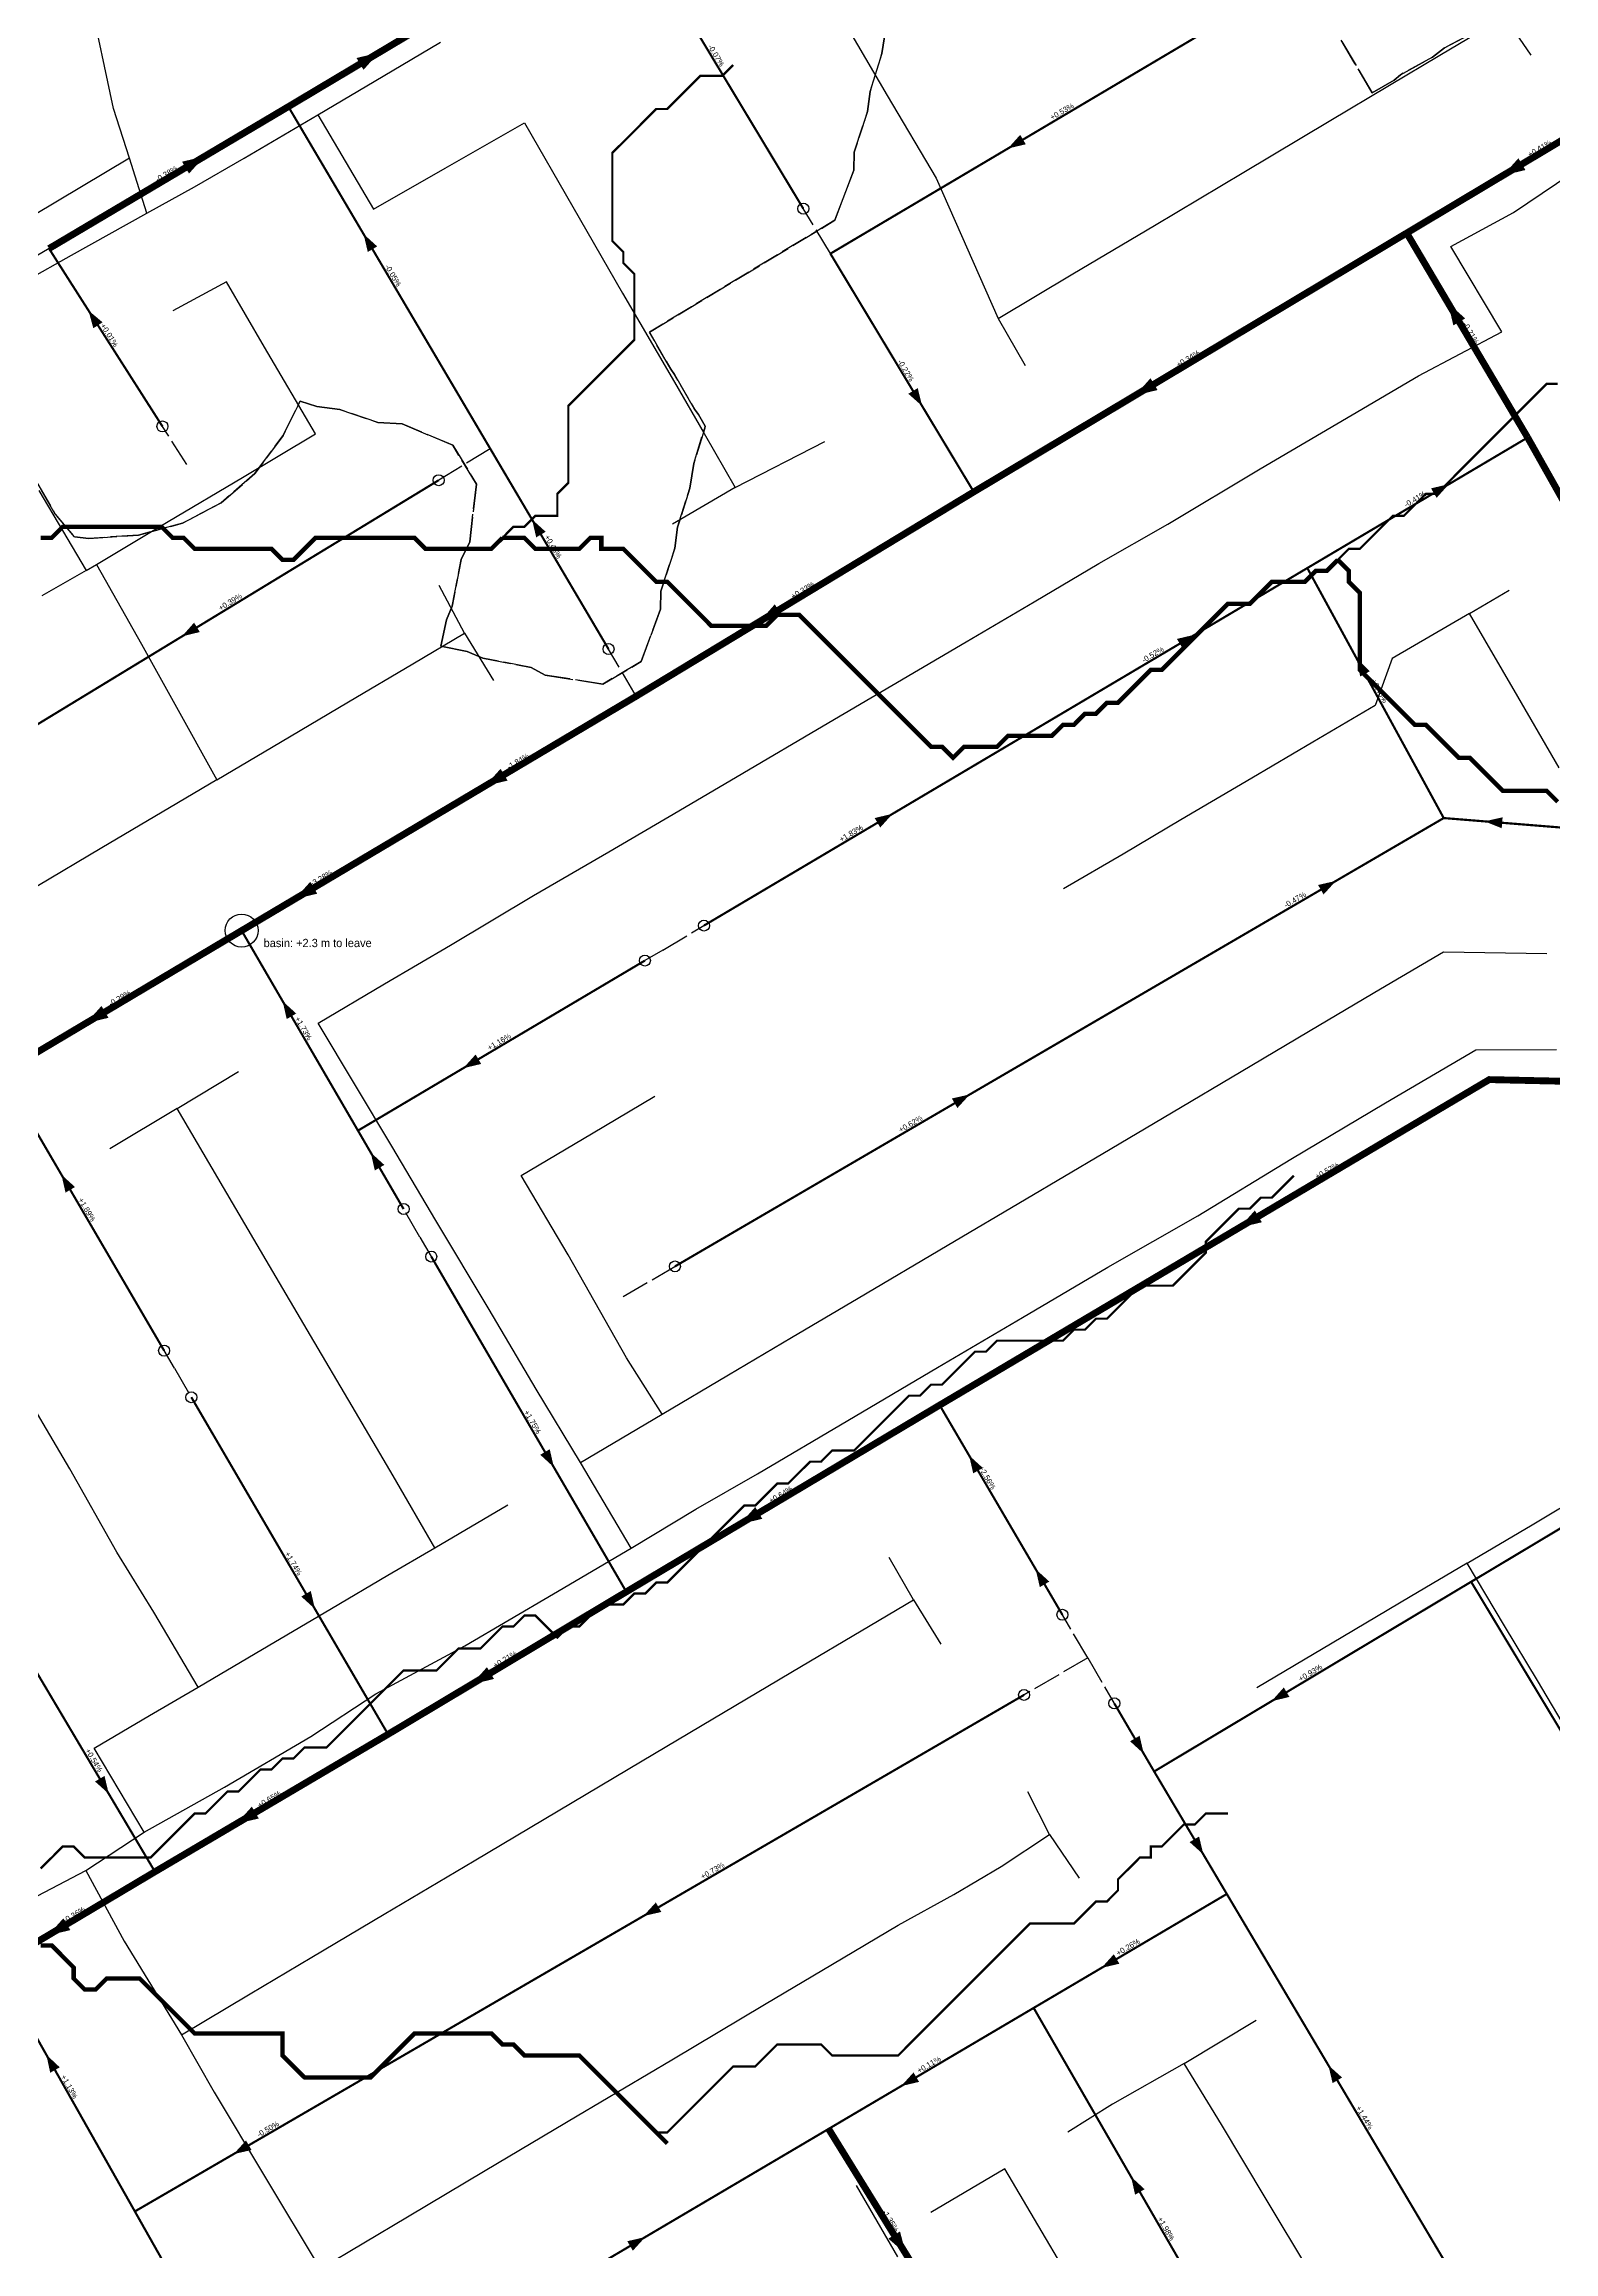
# Model space of a CAD drawing. Header units: metres. Extents: x 440276 to 476894, y 2561381 to 2578972.
# Drawn here: x 446060 to 446609, y 2566353 to 2567157 of the extents above; entities that cross this region are included whole.
import ezdxf
from ezdxf.enums import TextEntityAlignment as Align

# ---------------------------------------------------------------- set-up
doc = ezdxf.new("R2010")
doc.units = ezdxf.units.M
doc.header["$LTSCALE"] = 8
doc.linetypes.add('DASHDOT', pattern=[3.556, 2.54, -0.508, 0, -0.508])
doc.linetypes.add('DASHED', pattern=[1.524, 1.27, -0.254])
for name, color, linetype in [('A_ARROWS', 7, 'Continuous'), ('A_BASINS', 1, 'Continuous'), ('A_BRANCH', 7, 'Continuous'), ('A_BUILT_2006', 252, 'Continuous'), ('A_CATCHMENTS', 7, 'Continuous'), ('A_GRADIENT', 8, 'Continuous'), ('A_HEAD_GAP', 8, 'Continuous'), ('A_HEADS', 8, 'Continuous'), ('A_LATERAL', 7, 'Continuous'), ('A_STREAMS', 5, 'Continuous'), ('A_SUBMAIN', 7, 'Continuous')]:
    doc.layers.add(name, color=color, linetype=linetype)

msp = doc.modelspace()

# ---------------------------------------------------------------- linework, layer by layer
at = {"layer": 'A_ARROWS', "color": 1}
for points in [[(446181.39, 2567153.6), (446175.8, 2567147.36), (446173.24, 2567151.65)], [(446117.89, 2567115.84), (446112.28, 2567109.61), (446109.73, 2567113.92)], [(446175.82, 2567087.6), (446180.79, 2567083.1), (446177.35, 2567081.07)], [(446075.67, 2567059.79), (446080.8, 2567055.47), (446077.43, 2567053.32)], [(446237.14, 2566983.75), (446242.12, 2566979.25), (446238.67, 2566977.22)]]:
    msp.add_solid(points, dxfattribs=at)
at = {"layer": 'A_ARROWS', "color": 2}
for points in [[(446410.38, 2567118.72), (446414.87, 2567123.7), (446416.91, 2567120.26)], [(446590.65, 2567108.93), (446596.23, 2567115.18), (446598.8, 2567110.89)], [(446570.64, 2567062.5), (446576.86, 2567056.89), (446572.56, 2567054.34)], [(446456.73, 2567028.88), (446462.31, 2567035.13), (446464.88, 2567030.84)], [(446379.16, 2567025.02), (446374.14, 2567029.47), (446377.57, 2567031.54)], [(446570.96, 2566996.59), (446566.47, 2566991.61), (446564.43, 2566995.05)], [(446319.98, 2566946.59), (446325.53, 2566952.87), (446328.12, 2566948.59)], [(446109.69, 2566941.16), (446114.12, 2566946.2), (446116.2, 2566942.78)], [(446478.46, 2566941.81), (446473.97, 2566936.82), (446471.93, 2566940.27)], [(446537.34, 2566933.17), (446542.16, 2566928.51), (446538.65, 2566926.6)], [(446220.1, 2566886.78), (446225.7, 2566893.01), (446228.25, 2566888.71)], [(446368.41, 2566876.63), (446363.92, 2566871.65), (446361.89, 2566875.09)], [(446583.94, 2566873.88), (446590.49, 2566875.36), (446590.16, 2566871.37)], [(446150.79, 2566845.62), (446156.39, 2566851.86), (446158.94, 2566847.56)], [(446529.83, 2566852.22), (446525.31, 2566847.27), (446523.3, 2566850.72)], [(446074.81, 2566800.46), (446080.41, 2566806.7), (446082.97, 2566802.4)], [(446146.35, 2566808.47), (446151.3, 2566803.95), (446147.84, 2566801.93)], [(446212.12, 2566784.06), (446216.61, 2566789.04), (446218.64, 2566785.6)], [(446396.54, 2566774.52), (446392.01, 2566769.57), (446390, 2566773.03)], [(446178.42, 2566753.39), (446183.37, 2566748.87), (446179.91, 2566746.85)], [(446065.81, 2566745.34), (446070.77, 2566740.82), (446067.31, 2566738.8)], [(446494.68, 2566726.06), (446500.29, 2566732.29), (446502.84, 2566727.99)], [(446245.09, 2566638.86), (446240.14, 2566643.39), (446243.6, 2566645.4)], [(446396.26, 2566643.15), (446401.22, 2566638.64), (446397.77, 2566636.62)], [(446312.81, 2566618.13), (446318.4, 2566624.38), (446320.96, 2566620.08)], [(446420.5, 2566601.77), (446425.46, 2566597.25), (446422.01, 2566595.23)], [(446158.11, 2566587.29), (446153.15, 2566591.8), (446156.61, 2566593.82)], [(446215.15, 2566559.85), (446220.73, 2566566.1), (446223.3, 2566561.81)], [(446506.36, 2566553.7), (446510.82, 2566558.71), (446512.88, 2566555.27)], [(446459.84, 2566534.6), (446454.88, 2566539.12), (446458.33, 2566541.14)], [(446083.06, 2566520.01), (446078.07, 2566524.49), (446081.51, 2566526.53)], [(446129.52, 2566509.13), (446135.14, 2566515.34), (446137.68, 2566511.03)], [(446481.54, 2566497.96), (446476.55, 2566502.44), (446479.99, 2566504.48)], [(446060.93, 2566468.48), (446066.53, 2566474.72), (446069.08, 2566470.42)], [(446277.69, 2566475.54), (446282.22, 2566480.48), (446284.22, 2566477.02)], [(446444.45, 2566456.66), (446448.94, 2566461.63), (446450.98, 2566458.19)], [(446060.33, 2566425.08), (446065.22, 2566420.49), (446061.74, 2566418.52)], [(446371.53, 2566413.66), (446376.03, 2566418.63), (446378.06, 2566415.19)], [(446527.05, 2566421.26), (446532.04, 2566416.78), (446528.6, 2566414.74)], [(446128.5, 2566388.92), (446133.03, 2566393.86), (446135.04, 2566390.4)], [(446455.23, 2566380.67), (446460.16, 2566376.13), (446456.69, 2566374.13)], [(446373.2, 2566352.66), (446366.86, 2566358.15), (446371.12, 2566360.78)], [(446278.36, 2566358.73), (446273.86, 2566353.76), (446271.83, 2566357.2)]]:
    msp.add_solid(points, dxfattribs=at)
at = {"layer": 'A_BASINS', "color": 1}
msp.add_circle((446131.42, 2566834.12), 6, dxfattribs=at)
at = {"layer": 'A_BRANCH', "color": 1, "linetype": 'DASHED', "const_width": 0.8}
for points in [[(446335.91, 2567096.83), (446269.76, 2567206.64)], [(446264.99, 2566936.58), (446221.96, 2567009.45)]]:
    msp.add_lwpolyline(points, dxfattribs=at)
at = {"layer": 'A_BRANCH', "color": 2, "const_width": 0.8}
for points in [[(446515.92, 2567181.19), (446345.77, 2567080.46)], [(446299.74, 2566835.96), (446408.46, 2566900.34)], [(446200.46, 2566715.52), (446271.48, 2566593.52)], [(446113.11, 2566664.33), (446184.74, 2566541.68)], [(446765.94, 2566658.82), (446682.32, 2566658.95), (446579.03, 2566597.17)], [(446416.28, 2566556.01), (446191.06, 2566425.24)], [(446449.12, 2566552.92), (446463.63, 2566528.15)], [(446587.62, 2566319.2), (446490.08, 2566483.57)]]:
    msp.add_lwpolyline(points, dxfattribs=at)
at = {"layer": 'A_BRANCH', "color": 2, "linetype": 'DASHED', "const_width": 0.8}
for points in [[(446203.17, 2566998.02), (446053.07, 2566906.72)], [(446744.12, 2566323.11), (446579.03, 2566597.17)], [(446169.62, 2566294.62), (446345.12, 2566398.08)]]:
    msp.add_lwpolyline(points, dxfattribs=at)
at = {"layer": 'A_BUILT_2006', "color": 252}
for points in [[(446084.79, 2567133.27), (446076.11, 2567173.87)], [(446350.7, 2567164.88), (446366.38, 2567138.05)], [(446567.68, 2567152.66), (446591.16, 2567166.64)], [(446591.16, 2567166.64), (446600.81, 2567152.64)], [(446182.92, 2567145.04), (446203.8, 2567157.36)], [(446549.32, 2567141.73), (446567.68, 2567152.66)], [(446159.11, 2567130.99), (446182.92, 2567145.04)], [(446527.39, 2567128.67), (446549.32, 2567141.73)], [(446090.55, 2567115.18), (446084.79, 2567133.27)], [(446366.38, 2567138.05), (446384.22, 2567107.97)], [(446132.3, 2567115.17), (446159.11, 2567130.99)], [(446159.11, 2567130.99), (446179.39, 2567096.61)], [(446205.56, 2567111.59), (446234.38, 2567128.09)], [(446234.38, 2567128.09), (446252.05, 2567097.53)], [(446496.23, 2567110.12), (446527.39, 2567128.67)], [(446090.55, 2567115.18), (446055.69, 2567094.33)], [(446096.92, 2567095.17), (446090.55, 2567115.18)], [(446114.21, 2567104.81), (446132.3, 2567115.17)], [(446179.39, 2567096.61), (446205.56, 2567111.59)], [(446384.22, 2567107.97), (446406.84, 2567056.89)], [(446463.7, 2567090.74), (446496.23, 2567110.12)], [(446594.45, 2567095.41), (446620.54, 2567113.05)], [(446096.92, 2567095.17), (446114.21, 2567104.81)], [(446069.51, 2567079.89), (446096.92, 2567095.17)], [(446252.05, 2567097.53), (446270.14, 2567066.07)], [(446571.64, 2567083.01), (446594.45, 2567095.41)], [(446434.06, 2567073.1), (446463.7, 2567090.74)], [(446036.6, 2567061.53), (446069.51, 2567079.89)], [(446590.2, 2567052.06), (446571.64, 2567083.01)], [(446125.87, 2567070.18), (446106.42, 2567059.71)], [(446139.79, 2567046.47), (446125.87, 2567070.18)], [(446406.84, 2567056.89), (446434.06, 2567073.1)], [(446270.14, 2567066.07), (446288.96, 2567033.71)], [(446406.84, 2567056.89), (446416.73, 2567039.76)], [(446559.83, 2567036.05), (446590.2, 2567052.06)], [(446158.34, 2567014.87), (446139.79, 2567046.47)], [(446535.67, 2567021.84), (446559.83, 2567036.05)], [(446288.96, 2567033.71), (446299.8, 2567014.97)], [(446502.26, 2567002.19), (446535.67, 2567021.84)], [(446131.71, 2566999.02), (446158.34, 2567014.87)], [(446299.8, 2567014.97), (446311.15, 2566995.35)], [(446311.15, 2566995.35), (446343.79, 2567012.15)], [(446104.74, 2566982.96), (446131.71, 2566999.02)], [(446311.15, 2566995.35), (446288.28, 2566982.07)], [(446468.67, 2566982), (446502.26, 2567002.19)], [(446057.56, 2566994.22), (446074.82, 2566965.15)], [(446078.65, 2566967.36), (446104.74, 2566982.96)], [(446443.54, 2566967.66), (446468.67, 2566982)], [(446074.82, 2566965.15), (446058.66, 2566955.89)], [(446074.82, 2566965.15), (446078.65, 2566967.36)], [(446078.65, 2566967.36), (446095.03, 2566938.38)], [(446419.94, 2566953.79), (446443.54, 2566967.66)], [(446212.59, 2566942.39), (446203.33, 2566959.76)], [(446578.45, 2566949.52), (446592.91, 2566957.95)], [(446395.22, 2566939.25), (446419.94, 2566953.79)], [(446578.45, 2566949.52), (446550.34, 2566933.13)], [(446596.01, 2566919.28), (446578.45, 2566949.52)], [(446193.78, 2566931.26), (446212.59, 2566942.39)], [(446212.59, 2566942.39), (446223.17, 2566925.12)], [(446368.14, 2566923.33), (446395.22, 2566939.25)], [(446095.03, 2566938.38), (446107.05, 2566916.47)], [(446170.36, 2566917.41), (446193.78, 2566931.26)], [(446550.34, 2566933.13), (446544.07, 2566916.05)], [(446343.19, 2566908.66), (446368.14, 2566923.33)], [(446107.05, 2566916.47), (446122.37, 2566889.02)], [(446145.57, 2566902.74), (446170.36, 2566917.41)], [(446544.07, 2566916.05), (446521.44, 2566902.74)], [(446611.08, 2566893.33), (446596.01, 2566919.28)], [(446313.94, 2566891.46), (446343.19, 2566908.66)], [(446122.37, 2566889.02), (446145.57, 2566902.74)], [(446521.44, 2566902.74), (446499.16, 2566889.63)], [(446290.64, 2566877.76), (446313.94, 2566891.46)], [(446122.37, 2566889.02), (446102.55, 2566877.27)], [(446499.16, 2566889.63), (446473.31, 2566874.43)], [(446102.55, 2566877.27), (446080.56, 2566864.24)], [(446265.08, 2566862.73), (446290.64, 2566877.76)], [(446473.31, 2566874.43), (446452.38, 2566861.91)], [(446080.56, 2566864.24), (446056.88, 2566850.2)], [(446237.7, 2566846.96), (446265.08, 2566862.73)], [(446452.38, 2566861.91), (446430.68, 2566849.34)], [(446207.46, 2566828.85), (446237.7, 2566846.96)], [(446183.49, 2566814.76), (446207.46, 2566828.85)], [(446546.04, 2566812.89), (446568.91, 2566826.41)], [(446568.91, 2566826.41), (446606.53, 2566825.81)], [(446159.24, 2566800.5), (446183.49, 2566814.76)], [(446523.71, 2566799.67), (446546.04, 2566812.89)], [(446172.85, 2566777.74), (446159.24, 2566800.5)], [(446495.29, 2566782.86), (446523.71, 2566799.67)], [(446547.91, 2566771.42), (446580.8, 2566790.79)], [(446580.8, 2566790.79), (446610.14, 2566790.85)], [(446107.93, 2566769.41), (446130.28, 2566782.85)], [(446469.91, 2566767.84), (446495.29, 2566782.86)], [(446186.05, 2566755.64), (446172.85, 2566777.74)], [(446258.76, 2566760.16), (446281.88, 2566773.88)], [(446513.36, 2566750.93), (446547.91, 2566771.42)], [(446107.93, 2566769.41), (446083.46, 2566754.69)], [(446124.87, 2566740.6), (446107.93, 2566769.41)], [(446444.92, 2566753.06), (446469.91, 2566767.84)], [(446202.15, 2566728.69), (446186.05, 2566755.64)], [(446233.19, 2566745), (446258.76, 2566760.16)], [(446417.07, 2566736.58), (446444.92, 2566753.06)], [(446479.5, 2566730.39), (446513.36, 2566750.93)], [(446141.58, 2566712.16), (446124.87, 2566740.6)], [(446250.26, 2566716.14), (446233.19, 2566745)], [(446388.32, 2566719.57), (446417.07, 2566736.58)], [(446446.78, 2566711.61), (446479.5, 2566730.39)], [(446221.56, 2566696.2), (446202.15, 2566728.69)], [(446271.54, 2566678.72), (446250.26, 2566716.14)], [(446355.89, 2566700.38), (446388.32, 2566719.57)], [(446156.48, 2566686.81), (446141.58, 2566712.16)], [(446415.76, 2566693.34), (446446.78, 2566711.61)], [(446331.66, 2566686.05), (446355.89, 2566700.38)], [(446238.66, 2566667.28), (446221.56, 2566696.2)], [(446384.81, 2566675.11), (446415.76, 2566693.34)], [(446171.62, 2566661.06), (446156.48, 2566686.81)], [(446308.69, 2566672.46), (446331.66, 2566686.05)], [(446284.56, 2566658.18), (446271.54, 2566678.72)], [(446352.12, 2566655.87), (446384.81, 2566675.11)], [(446068.89, 2566638.26), (446048.63, 2566672.74)], [(446254.8, 2566640.57), (446238.66, 2566667.28)], [(446284.56, 2566658.18), (446308.69, 2566672.46)], [(446186.54, 2566635.67), (446171.62, 2566661.06)], [(446254.8, 2566640.57), (446284.56, 2566658.18)], [(446319.24, 2566636.51), (446352.12, 2566655.87)], [(446086, 2566607.92), (446068.89, 2566638.26)], [(446201.73, 2566609.52), (446186.54, 2566635.67)], [(446273.24, 2566609.43), (446254.8, 2566640.57)], [(446296.76, 2566623.56), (446319.24, 2566636.51)], [(446601.2, 2566617.95), (446621.54, 2566630)], [(446201.73, 2566609.52), (446228.32, 2566625.15)], [(446273.24, 2566609.43), (446296.76, 2566623.56)], [(446577.54, 2566603.93), (446601.2, 2566617.95)], [(446184.71, 2566599.52), (446201.73, 2566609.52)], [(446244.94, 2566592.77), (446273.24, 2566609.43)], [(446099.51, 2566586.16), (446086, 2566607.92)], [(446376.03, 2566590.55), (446367.2, 2566605.98)], [(446577.54, 2566603.93), (446556.86, 2566591.68)], [(446591.19, 2566581.18), (446577.54, 2566603.93)], [(446164.13, 2566587.43), (446184.71, 2566599.52)], [(446115.55, 2566558.87), (446099.51, 2566586.16)], [(446136.34, 2566571.09), (446164.13, 2566587.43)], [(446212.71, 2566573.84), (446244.94, 2566592.77)], [(446356.96, 2566579.36), (446376.03, 2566590.55)], [(446376.03, 2566590.55), (446385.97, 2566574.48)], [(446556.86, 2566591.68), (446528.4, 2566574.81)], [(446335.24, 2566566.46), (446356.96, 2566579.36)], [(446603.15, 2566561.25), (446591.19, 2566581.18)], [(446115.55, 2566558.87), (446136.34, 2566571.09)], [(446180.33, 2566556.35), (446212.71, 2566573.84)], [(446528.4, 2566574.81), (446501.06, 2566558.61)], [(446303, 2566547.3), (446335.24, 2566566.46)], [(446612.23, 2566546.12), (446603.15, 2566561.25)], [(446097.94, 2566548.54), (446115.55, 2566558.87)], [(446156.63, 2566540.9), (446180.33, 2566556.35)], [(446077.79, 2566536.68), (446097.94, 2566548.54)], [(446277.29, 2566532.03), (446303, 2566547.3)], [(446125.15, 2566522.41), (446156.63, 2566540.9)], [(446095.96, 2566506.06), (446077.79, 2566536.68)], [(446246.7, 2566513.85), (446277.29, 2566532.03)], [(446095.96, 2566506.06), (446125.15, 2566522.41)], [(446216.03, 2566495.63), (446246.7, 2566513.85)], [(446425.52, 2566505.17), (446417.6, 2566520.77)], [(446074.76, 2566492.13), (446095.96, 2566506.06)], [(446407.91, 2566493.54), (446425.52, 2566505.17)], [(446425.52, 2566505.17), (446436.38, 2566489.27)], [(446052.21, 2566480.3), (446074.76, 2566492.13)], [(446074.76, 2566492.13), (446088.72, 2566466.34)], [(446183.36, 2566476.21), (446216.03, 2566495.63)], [(446390.7, 2566483.35), (446407.91, 2566493.54)], [(446370.46, 2566472.23), (446390.7, 2566483.35)], [(446156.93, 2566460.52), (446183.36, 2566476.21)], [(446088.72, 2566466.34), (446109.56, 2566432.37)], [(446346.49, 2566457.99), (446370.46, 2566472.23)], [(446134.56, 2566447.22), (446156.93, 2566460.52)], [(446321.79, 2566443.31), (446346.49, 2566457.99)], [(446109.56, 2566432.37), (446134.56, 2566447.22)], [(446288.04, 2566423.23), (446321.79, 2566443.31)], [(446474.58, 2566421.92), (446500.82, 2566437.6)], [(446109.56, 2566432.37), (446121.39, 2566411.45)], [(446253.52, 2566402.84), (446288.04, 2566423.23)], [(446474.58, 2566421.92), (446448.5, 2566407.06)], [(446488.18, 2566399.73), (446474.58, 2566421.92)], [(446121.39, 2566411.45), (446139.73, 2566380.86)], [(446220.11, 2566382.9), (446253.52, 2566402.84)], [(446448.5, 2566407.06), (446432.25, 2566396.93)], [(446504.08, 2566373.17), (446488.18, 2566399.73)], [(446139.73, 2566380.86), (446159.97, 2566347.16)], [(446191.85, 2566366.11), (446220.11, 2566382.9)], [(446370.37, 2566351.55), (446355.27, 2566377.45)], [(446409.33, 2566383.49), (446382.35, 2566367.69)], [(446420.09, 2566365.23), (446409.33, 2566383.49)], [(446520.65, 2566345.47), (446504.08, 2566373.17)], [(446159.97, 2566347.16), (446191.85, 2566366.11)], [(446432.79, 2566343.68), (446420.09, 2566365.23)]]:
    msp.add_lwpolyline(points, dxfattribs=at)
at = {"layer": 'A_CATCHMENTS', "color": 2, "linetype": 'DASHED'}
for points in [[(446513.33, 2567189.18), (446543.06, 2567138.96), (446550.96, 2567143.57), (446553.36, 2567145.54), (446565.02, 2567151.98), (446569.3, 2567155.35), (446579.04, 2567160.44)], [(446056.8, 2566997.45), (446063.56, 2566985.72), (446070.61, 2566977.37), (446075.85, 2566976.85), (446093.83, 2566978.02), (446109.89, 2566982.34), (446124.03, 2566989.83), (446136.25, 2567000.48), (446146.54, 2567014.29), (446152.68, 2567026.73), (446158.82, 2567024.83), (446167.18, 2567023.74), (446181.04, 2567019.04), (446189.86, 2567018.48), (446208.32, 2567010.72), (446216.89, 2566996.63), (446214.47, 2566975.54), (446211.35, 2566969.2), (446208.11, 2566952.13), (446206.06, 2566947.16), (446203.99, 2566937.64), (446213.49, 2566935.65), (446219.28, 2566933.25), (446236.89, 2566929.81), (446241.98, 2566927.1), (446262.98, 2566923.83), (446276.83, 2566932.01), (446283.95, 2566951.07), (446284.06, 2566957.66), (446289.19, 2566973.23), (446290.08, 2566980.88), (446294.58, 2566995.15), (446296.02, 2567004.04), (446300, 2567017.01), (446300.14, 2567017.73), (446297.7, 2567021.97), (446296.3, 2567023.86), (446289.06, 2567036.46), (446287.63, 2567038.4), (446279.87, 2567051.92), (446347.41, 2567092.61), (446354.27, 2567110.87), (446354.43, 2567117.34), (446359.33, 2567132.2), (446360.2, 2567139.52), (446364.52, 2567153.29), (446365.88, 2567161.65)]]:
    msp.add_lwpolyline(points, dxfattribs=at)
at = {"layer": 'A_CATCHMENTS', "color": 1, "linetype": 'DASHED'}
for points in [[(446579.04, 2567160.44), (446569.3, 2567155.35), (446565.02, 2567151.98), (446553.36, 2567145.54), (446550.96, 2567143.57), (446543.06, 2567138.96), (446513.33, 2567189.18)], [(446365.88, 2567161.65), (446364.52, 2567153.29), (446360.2, 2567139.52), (446359.33, 2567132.2), (446354.43, 2567117.34), (446354.27, 2567110.87), (446347.41, 2567092.61), (446279.87, 2567051.92), (446287.63, 2567038.4), (446289.06, 2567036.46), (446296.3, 2567023.86), (446297.7, 2567021.97), (446300.14, 2567017.73), (446300, 2567017.01), (446296.02, 2567004.04), (446294.58, 2566995.15), (446290.08, 2566980.88), (446289.19, 2566973.23), (446284.06, 2566957.66), (446283.95, 2566951.07), (446276.83, 2566932.01), (446262.98, 2566923.83), (446241.98, 2566927.1), (446236.89, 2566929.81), (446219.28, 2566933.25), (446213.49, 2566935.65), (446203.99, 2566937.64), (446206.06, 2566947.16), (446208.11, 2566952.13), (446211.35, 2566969.2), (446214.47, 2566975.54), (446216.89, 2566996.63), (446208.32, 2567010.72), (446189.86, 2567018.48), (446181.04, 2567019.04), (446167.18, 2567023.74), (446158.82, 2567024.83), (446152.68, 2567026.73), (446146.54, 2567014.29), (446136.25, 2567000.48), (446124.03, 2566989.83), (446109.89, 2566982.34), (446093.83, 2566978.02), (446075.85, 2566976.85), (446070.61, 2566977.37), (446063.56, 2566985.72), (446056.8, 2566997.45)]]:
    msp.add_lwpolyline(points, dxfattribs=at)
at = {"layer": 'A_HEAD_GAP', "color": 8, "linetype": 'DASHED'}
for points in [[(446345.77, 2567080.46), (446335.91, 2567096.83)], [(446061.3, 2567082.31), (446045.76, 2567073.11)], [(446111.46, 2567003.71), (446102.61, 2567017.58)], [(446221.96, 2567009.45), (446203.17, 2566998.02)], [(446275.11, 2566919.44), (446264.99, 2566936.58)], [(446284.72, 2566827.06), (446299.74, 2566835.96)], [(446284.72, 2566827.06), (446278.23, 2566823.22)], [(446196.33, 2566722.62), (446190.4, 2566732.8)], [(446196.33, 2566722.62), (446200.46, 2566715.52)], [(446270.31, 2566700.94), (446289.16, 2566711.93)], [(446106.96, 2566674.87), (446103.21, 2566681.29)], [(446106.96, 2566674.87), (446113.11, 2566664.33)], [(446439.43, 2566569.45), (446430.23, 2566585.16)], [(446439.43, 2566569.45), (446416.28, 2566556.01)], [(446439.43, 2566569.45), (446449.12, 2566552.92)]]:
    msp.add_lwpolyline(points, dxfattribs=at)
at = {"layer": 'A_HEADS', "color": 1}
for centre in [(446335.91, 2567096.83), (446102.61, 2567017.58), (446264.99, 2566936.58)]:
    msp.add_circle(centre, 2, dxfattribs=at)
at = {"layer": 'A_HEADS', "color": 2}
for centre in [(446203.17, 2566998.02), (446299.74, 2566835.96), (446278.23, 2566823.22), (446190.4, 2566732.8), (446200.46, 2566715.52), (446289.16, 2566711.93), (446103.21, 2566681.29), (446113.11, 2566664.33), (446430.23, 2566585.16), (446416.28, 2566556.01), (446449.12, 2566552.92)]:
    msp.add_circle(centre, 2, dxfattribs=at)
at = {"layer": 'A_LATERAL', "color": 1, "linetype": 'DASHED', "const_width": 0.8}
for points in [[(446221.96, 2567009.45), (446148.44, 2567133.95)], [(446102.61, 2567017.58), (446061.3, 2567082.31)]]:
    msp.add_lwpolyline(points, dxfattribs=at)
at = {"layer": 'A_LATERAL', "color": 2, "linetype": 'DASHDOT', "const_width": 0.8}
for points in [[(446345.77, 2567080.46), (446397.98, 2566993.77)], [(446519.39, 2566966.05), (446599.6, 2567013.55)], [(446408.46, 2566900.34), (446519.39, 2566966.05)], [(446462.36, 2566812.89), (446569.05, 2566875.08)], [(446430.23, 2566585.16), (446417.38, 2566607.09)], [(446191.06, 2566425.24), (446092.56, 2566368.05)]]:
    msp.add_lwpolyline(points, dxfattribs=at)
at = {"layer": 'A_LATERAL', "color": 2, "linetype": 'DASHED', "const_width": 0.8}
for points in [[(446569.05, 2566875.08), (446519.39, 2566966.05)], [(446616.25, 2566871.27), (446569.05, 2566875.08)], [(446463.63, 2566528.15), (446490.08, 2566483.57)], [(446490.08, 2566483.57), (446419.77, 2566442.1)], [(446419.77, 2566442.1), (446345.12, 2566398.08)]]:
    msp.add_lwpolyline(points, dxfattribs=at)
at = {"layer": 'A_LATERAL', "color": 2, "const_width": 0.8}
for points in [[(446173.78, 2566761.35), (446131.42, 2566834.12)], [(446278.23, 2566823.22), (446173.78, 2566761.35)], [(446289.16, 2566711.93), (446462.36, 2566812.89)], [(446103.21, 2566681.29), (446044.24, 2566782.28)], [(446190.4, 2566732.8), (446173.78, 2566761.35)], [(446417.38, 2566607.09), (446385.54, 2566661.45)], [(446579.03, 2566597.17), (446463.63, 2566528.15)], [(446052.72, 2566571.13), (446099.88, 2566491.66)], [(446092.56, 2566368.05), (446042.12, 2566457.29)], [(446513.42, 2566279.86), (446419.77, 2566442.1)], [(446142.95, 2566278.9), (446092.56, 2566368.05)]]:
    msp.add_lwpolyline(points, dxfattribs=at)
at = {"layer": 'A_STREAMS', "color": 5}
for points, const_width in [([(446310.39, 2567149.13), (446306.39, 2567145.13), (446302.39, 2567145.13), (446298.39, 2567145.13), (446294.39, 2567141.13), (446290.38, 2567137.13), (446286.38, 2567133.12), (446282.38, 2567133.12), (446278.38, 2567129.12), (446274.38, 2567125.12), (446270.38, 2567121.12), (446266.37, 2567117.12), (446266.37, 2567113.12), (446266.37, 2567109.11), (446266.37, 2567105.11), (446266.37, 2567101.11), (446266.37, 2567097.11), (446266.37, 2567093.11), (446266.37, 2567089.1), (446266.37, 2567085.1), (446270.38, 2567081.1), (446270.38, 2567077.1), (446274.38, 2567073.1), (446274.38, 2567069.1), (446274.38, 2567065.09), (446274.38, 2567061.09), (446274.38, 2567057.09), (446274.38, 2567053.09), (446274.38, 2567049.09), (446270.38, 2567045.08), (446266.37, 2567041.08), (446262.37, 2567037.08), (446258.37, 2567033.08), (446254.37, 2567029.08), (446250.37, 2567025.08), (446250.37, 2567021.07), (446250.37, 2567017.07), (446250.37, 2567013.07), (446250.37, 2567009.07), (446250.37, 2567005.07), (446250.37, 2567001.07), (446250.37, 2566997.06), (446246.37, 2566993.06), (446246.37, 2566989.06), (446246.37, 2566985.06), (446242.36, 2566985.06), (446238.36, 2566985.06), (446234.36, 2566981.06), (446230.36, 2566981.06), (446226.36, 2566977.05)], 0.8), ([(446610.52, 2567033.08), (446606.52, 2567033.08), (446602.52, 2567029.08), (446598.52, 2567025.08), (446594.52, 2567021.07), (446590.52, 2567017.07), (446586.51, 2567013.07), (446582.51, 2567009.07), (446578.51, 2567005.07), (446574.51, 2567001.07), (446570.51, 2566997.06), (446566.51, 2566993.06), (446562.5, 2566993.06), (446558.5, 2566989.06), (446554.5, 2566985.06), (446550.5, 2566985.06), (446546.5, 2566981.06), (446542.49, 2566977.05), (446538.49, 2566973.05), (446534.49, 2566973.05), (446530.49, 2566969.05)], 0.8), ([(446226.36, 2566977.05), (446222.35, 2566973.05), (446218.35, 2566973.05), (446214.35, 2566973.05), (446210.35, 2566973.05), (446206.35, 2566973.05), (446202.35, 2566973.05), (446198.34, 2566973.05), (446194.34, 2566977.05), (446190.34, 2566977.05), (446186.34, 2566977.05), (446182.34, 2566977.05), (446178.34, 2566977.05), (446174.33, 2566977.05), (446170.33, 2566977.05), (446166.33, 2566977.05), (446162.33, 2566977.05), (446158.33, 2566977.05), (446154.33, 2566973.05), (446150.32, 2566969.05), (446146.32, 2566969.05), (446142.32, 2566973.05), (446138.32, 2566973.05), (446134.32, 2566973.05), (446130.31, 2566973.05), (446126.31, 2566973.05), (446122.31, 2566973.05), (446118.31, 2566973.05), (446114.31, 2566973.05), (446110.31, 2566977.05), (446106.3, 2566977.05), (446102.3, 2566981.06), (446098.3, 2566981.06), (446094.3, 2566981.06), (446090.3, 2566981.06), (446086.3, 2566981.06), (446082.29, 2566981.06), (446078.29, 2566981.06), (446074.29, 2566981.06), (446070.29, 2566981.06), (446066.29, 2566981.06), (446062.29, 2566977.05), (446058.28, 2566977.05)], 1.6), ([(446530.49, 2566969.05), (446526.49, 2566965.05), (446522.49, 2566965.05), (446518.48, 2566961.05), (446514.48, 2566961.05), (446510.48, 2566961.05), (446506.48, 2566961.05), (446502.48, 2566957.05), (446498.48, 2566953.04), (446494.47, 2566953.04), (446490.47, 2566953.04), (446486.47, 2566949.04), (446482.47, 2566945.04), (446478.47, 2566941.04), (446474.47, 2566937.04), (446470.46, 2566933.03), (446466.46, 2566929.03), (446462.46, 2566929.03), (446458.46, 2566925.03), (446454.46, 2566921.03), (446450.45, 2566917.03), (446446.45, 2566917.03), (446442.45, 2566913.03), (446438.45, 2566913.03), (446434.45, 2566909.02), (446430.45, 2566909.02), (446426.44, 2566905.02), (446422.44, 2566905.02), (446418.44, 2566905.02), (446414.44, 2566905.02), (446410.44, 2566905.02), (446406.44, 2566901.02), (446402.43, 2566901.02), (446398.43, 2566901.02), (446394.43, 2566901.02), (446390.43, 2566897.02), (446386.43, 2566901.02), (446382.42, 2566901.02), (446378.42, 2566905.02), (446374.42, 2566909.02), (446370.42, 2566913.03), (446366.42, 2566917.03), (446362.42, 2566921.03), (446358.41, 2566925.03), (446354.41, 2566929.03), (446350.41, 2566933.03), (446346.41, 2566937.04), (446342.41, 2566941.04), (446338.41, 2566945.04), (446334.4, 2566949.04), (446330.4, 2566949.04), (446326.4, 2566949.04), (446322.4, 2566945.04), (446318.4, 2566945.04), (446314.4, 2566945.04), (446310.39, 2566945.04), (446306.39, 2566945.04), (446302.39, 2566945.04), (446298.39, 2566949.04), (446294.39, 2566953.04), (446290.38, 2566957.05), (446286.38, 2566961.05), (446282.38, 2566961.05), (446278.38, 2566965.05), (446274.38, 2566969.05), (446270.38, 2566973.05), (446266.37, 2566973.05), (446262.37, 2566973.05), (446262.37, 2566977.05), (446258.37, 2566977.05), (446254.37, 2566973.05), (446250.37, 2566973.05), (446246.37, 2566973.05), (446242.36, 2566973.05), (446238.36, 2566973.05), (446234.36, 2566977.05), (446230.36, 2566977.05), (446226.36, 2566977.05)], 1.6), ([(446610.52, 2566881.01), (446606.52, 2566885.01), (446602.52, 2566885.01), (446598.52, 2566885.01), (446594.52, 2566885.01), (446590.52, 2566885.01), (446586.51, 2566889.02), (446582.51, 2566893.02), (446578.51, 2566897.02), (446574.51, 2566897.02), (446570.51, 2566901.02), (446566.51, 2566905.02), (446562.5, 2566909.02), (446558.5, 2566909.02), (446554.5, 2566913.03), (446550.5, 2566917.03), (446546.5, 2566921.03), (446542.49, 2566925.03), (446538.49, 2566929.03), (446538.49, 2566933.03), (446538.49, 2566937.04), (446538.49, 2566941.04), (446538.49, 2566945.04), (446538.49, 2566949.04), (446538.49, 2566953.04), (446538.49, 2566957.05), (446534.49, 2566961.05), (446534.49, 2566965.05), (446530.49, 2566969.05)], 1.6), ([(446514.48, 2566744.95), (446510.48, 2566740.95), (446506.48, 2566736.95), (446502.48, 2566736.95), (446498.48, 2566732.95), (446494.47, 2566732.95), (446490.47, 2566728.94), (446486.47, 2566724.94), (446482.47, 2566720.94), (446482.47, 2566716.94), (446478.47, 2566712.94), (446474.47, 2566708.94), (446470.46, 2566704.93), (446466.46, 2566704.93), (446462.46, 2566704.93), (446458.46, 2566704.93), (446454.46, 2566700.93), (446450.45, 2566696.93), (446446.45, 2566692.93), (446442.45, 2566692.93), (446438.45, 2566688.93), (446434.45, 2566688.93), (446430.45, 2566684.92), (446426.44, 2566684.92), (446422.44, 2566684.92), (446418.44, 2566684.92), (446414.44, 2566684.92), (446410.44, 2566684.92), (446406.44, 2566684.92), (446402.43, 2566680.92), (446398.43, 2566680.92), (446394.43, 2566676.92), (446390.43, 2566672.92), (446386.43, 2566668.92), (446382.42, 2566668.92), (446378.42, 2566664.92), (446374.42, 2566664.92), (446370.42, 2566660.91), (446366.42, 2566656.91), (446362.42, 2566652.91), (446358.41, 2566648.91), (446354.41, 2566644.91), (446350.41, 2566644.91), (446346.41, 2566644.91), (446342.41, 2566640.9), (446338.41, 2566640.9), (446334.4, 2566636.9), (446330.4, 2566632.9), (446326.4, 2566632.9), (446322.4, 2566628.9), (446318.4, 2566624.9), (446314.4, 2566624.9), (446310.39, 2566620.9), (446306.39, 2566616.89), (446302.39, 2566612.89), (446298.39, 2566608.89), (446294.39, 2566604.89), (446290.38, 2566600.89), (446286.38, 2566596.89), (446282.38, 2566596.89), (446278.38, 2566592.88), (446274.38, 2566592.88), (446270.38, 2566588.88), (446266.37, 2566588.88), (446262.37, 2566588.88), (446258.37, 2566584.88), (446254.37, 2566580.88), (446250.37, 2566580.88), (446246.37, 2566576.88), (446242.36, 2566580.88), (446238.36, 2566584.88), (446234.36, 2566584.88), (446230.36, 2566580.88), (446226.36, 2566580.88), (446222.35, 2566576.88), (446218.35, 2566572.87), (446214.35, 2566572.87), (446210.35, 2566572.87), (446206.35, 2566568.87), (446202.35, 2566564.87), (446198.34, 2566564.87), (446194.34, 2566564.87), (446190.34, 2566564.87), (446186.34, 2566560.87), (446182.34, 2566556.87), (446178.34, 2566552.87), (446174.33, 2566548.86), (446170.33, 2566544.86), (446166.33, 2566540.86), (446162.33, 2566536.86), (446158.33, 2566536.86), (446154.33, 2566536.86), (446150.32, 2566532.86), (446146.32, 2566532.86), (446142.32, 2566528.86), (446138.32, 2566528.86), (446134.32, 2566524.85), (446130.31, 2566520.85), (446126.31, 2566520.85), (446122.31, 2566516.85), (446118.31, 2566512.85), (446114.31, 2566512.85), (446110.31, 2566508.85), (446106.3, 2566504.84), (446102.3, 2566500.84), (446098.3, 2566496.84), (446094.3, 2566496.84), (446090.3, 2566496.84), (446086.3, 2566496.84), (446082.29, 2566496.84), (446078.29, 2566496.84), (446074.29, 2566496.84), (446070.29, 2566500.84), (446066.29, 2566500.84), (446062.29, 2566496.84), (446058.28, 2566492.84)], 0.8), ([(446490.47, 2566512.85), (446486.47, 2566512.85), (446482.47, 2566512.85), (446478.47, 2566508.85), (446474.47, 2566508.85), (446470.46, 2566504.84), (446466.46, 2566500.84), (446462.46, 2566500.84), (446462.46, 2566496.84), (446458.46, 2566496.84), (446454.46, 2566492.84), (446450.45, 2566488.84), (446450.45, 2566484.84), (446446.45, 2566480.83), (446442.45, 2566480.83), (446438.45, 2566476.83), (446434.45, 2566472.83), (446430.45, 2566472.83), (446426.44, 2566472.83), (446422.44, 2566472.83), (446418.44, 2566472.83), (446414.44, 2566468.83), (446410.44, 2566464.83), (446406.44, 2566460.82), (446402.43, 2566456.82), (446398.43, 2566452.82), (446394.43, 2566448.82), (446390.43, 2566444.82), (446386.43, 2566440.82), (446382.42, 2566436.81), (446378.42, 2566432.81), (446374.42, 2566428.81), (446370.42, 2566424.81), (446366.42, 2566424.81), (446362.42, 2566424.81), (446358.41, 2566424.81), (446354.41, 2566424.81), (446350.41, 2566424.81), (446346.41, 2566424.81), (446342.41, 2566428.81), (446338.41, 2566428.81), (446334.4, 2566428.81), (446330.4, 2566428.81), (446326.4, 2566428.81), (446322.4, 2566424.81), (446318.4, 2566420.81), (446314.4, 2566420.81), (446310.39, 2566420.81), (446306.39, 2566416.81), (446302.39, 2566412.8), (446298.39, 2566408.8), (446294.39, 2566404.8), (446290.38, 2566400.8), (446286.38, 2566396.8), (446282.38, 2566396.8)], 0.8), ([(446282.38, 2566396.8), (446278.38, 2566400.8), (446274.38, 2566404.8), (446270.38, 2566408.8), (446266.37, 2566412.8), (446262.37, 2566416.81), (446258.37, 2566420.81), (446254.37, 2566424.81), (446250.37, 2566424.81), (446246.37, 2566424.81), (446242.36, 2566424.81), (446238.36, 2566424.81), (446234.36, 2566424.81), (446230.36, 2566428.81), (446226.36, 2566428.81), (446222.35, 2566432.81), (446218.35, 2566432.81), (446214.35, 2566432.81), (446210.35, 2566432.81), (446206.35, 2566432.81), (446202.35, 2566432.81), (446198.34, 2566432.81), (446194.34, 2566432.81), (446190.34, 2566428.81), (446186.34, 2566424.81), (446182.34, 2566420.81), (446178.34, 2566416.81), (446174.33, 2566416.81), (446170.33, 2566416.81), (446166.33, 2566416.81), (446162.33, 2566416.81), (446158.33, 2566416.81), (446154.33, 2566416.81), (446150.32, 2566420.81), (446146.32, 2566424.81), (446146.32, 2566428.81), (446146.32, 2566432.81), (446142.32, 2566432.81), (446138.32, 2566432.81), (446134.32, 2566432.81), (446130.31, 2566432.81), (446126.31, 2566432.81), (446122.31, 2566432.81), (446118.31, 2566432.81), (446114.31, 2566432.81), (446110.31, 2566436.81), (446106.3, 2566440.82), (446102.3, 2566444.82), (446098.3, 2566448.82), (446094.3, 2566452.82), (446090.3, 2566452.82), (446086.3, 2566452.82), (446082.29, 2566452.82), (446078.29, 2566448.82), (446074.29, 2566448.82), (446070.29, 2566452.82), (446070.29, 2566456.82), (446066.29, 2566460.82), (446062.29, 2566464.83), (446058.28, 2566464.83)], 1.6), ([(446286.38, 2566392.79), (446282.38, 2566396.8)], 1.6)]:
    msp.add_lwpolyline(points, dxfattribs=dict(at, const_width=const_width))
at = {"layer": 'A_SUBMAIN', "color": 1, "linetype": 'DASHDOT', "const_width": 2.5}
for points in [[(446148.44, 2567133.95), (446196.21, 2567162.43)], [(446061.3, 2567082.31), (446148.44, 2567133.95)]]:
    msp.add_lwpolyline(points, dxfattribs=at)
at = {"layer": 'A_SUBMAIN', "color": 2, "linetype": 'DASHED', "const_width": 2.5}
for points in [[(446653.99, 2567146.78), (446555.58, 2567087.96)], [(446555.58, 2567087.96), (446397.98, 2566993.77)], [(446643.28, 2566936.04), (446599.6, 2567013.55)], [(446397.98, 2566993.77), (446275.11, 2566919.44)], [(446271.48, 2566593.52), (446184.74, 2566541.68)], [(446099.88, 2566491.66), (446042.12, 2566457.29)]]:
    msp.add_lwpolyline(points, dxfattribs=at)
at = {"layer": 'A_SUBMAIN', "color": 2, "linetype": 'DASHDOT', "const_width": 2.5}
for points in [[(446599.6, 2567013.55), (446555.58, 2567087.96)], [(446275.11, 2566919.44), (446190.59, 2566869.25)], [(446131.42, 2566834.12), (446044.24, 2566782.28)], [(446345.12, 2566398.08), (446387.53, 2566329.47)]]:
    msp.add_lwpolyline(points, dxfattribs=at)
at = {"layer": 'A_SUBMAIN', "color": 2, "const_width": 2.5}
for points in [[(446190.59, 2566869.25), (446131.42, 2566834.12)], [(446682.65, 2566777.73), (446585.64, 2566779.91), (446385.54, 2566661.45)], [(446385.54, 2566661.45), (446271.48, 2566593.52)], [(446184.74, 2566541.68), (446099.88, 2566491.66)]]:
    msp.add_lwpolyline(points, dxfattribs=at)

# ---------------------------------------------------------------- texts
at = {"layer": 'A_BASINS', "color": 1}
msp.add_text('basin: +2.3 m to leave', height=3, dxfattribs=at).set_placement((446139.42, 2566828.12))
at = {"layer": 'A_GRADIENT', "color": 1}
for s, rotation, p in [('-0.07%', 301.06267, (446302.83, 2567151.73)), ('-0.38%', 30.65394, (446104.87, 2567108.13)), ('-0.05%', 300.56185, (446185.2, 2567071.7)), ('+0.01%', 302.54734, (446081.95, 2567049.94)), ('+0.46%', 300.56185, (446243.48, 2566973.01))]:
    msp.add_text(s, height=2, rotation=rotation, dxfattribs=at).set_placement(p, align=Align.BOTTOM_CENTER)
at = {"layer": 'A_GRADIENT', "color": 2}
for s, rotation, p in [('+0.53%', 30.62555, (446430.84, 2567130.83)), ('+0.41%', 30.86598, (446604.78, 2567117.37)), ('-0.21%', 300.60619, (446577.59, 2567050.76)), ('+0.34%', 30.86598, (446476.78, 2567040.87)), ('-0.22%', -58.93733, (446371.87, 2567037.12)), ('-0.41%', 30.63702, (446559.49, 2566989.8)), ('+0.39%', 31.31038, (446128.12, 2566952.37)), ('+0.33%', 31.17211, (446336.55, 2566956.61)), ('-0.52%', 30.63702, (446463.92, 2566933.2)), ('+0.46%', 298.63168, (446544.22, 2566920.57)), ('-1.84%', 30.70083, (446232.85, 2566894.35)), ('+1.83%', 30.63702, (446354.1, 2566868.15)), ('+3.28%', 30.70083, (446161, 2566851.69)), ('-0.47%', 30.23818, (446515.71, 2566843.99)), ('-0.29%', 30.73839, (446087.83, 2566808.2)), ('+1.73%', 300.20498, (446152.6, 2566797.74)), ('+1.16%', 30.63702, (446226.01, 2566792.29)), ('+0.62%', 30.23818, (446375.76, 2566762.41)), ('+0.52%', 30.62789, (446527.34, 2566745.4)), ('+1.89%', 300.28358, (446073.73, 2566731.78)), ('+1.75%', -59.79502, (446235.97, 2566654.52)), ('+2.56%', 300.36081, (446401.46, 2566634.27)), ('+0.64%', 30.77379, (446328.51, 2566627.49)), ('+1.74%', -59.71642, (446148.93, 2566603.01)), ('+0.21%', 30.86886, (446228.11, 2566567.6)), ('+0.93%', 30.88417, (446521.33, 2566562.66)), ('+0.54%', -59.3114, (446076.3, 2566531.39)), ('+0.65%', 30.5164, (446142.31, 2566516.67)), ('+0.73%', 30.14028, (446303.67, 2566490.63)), ('+0.36%', 30.74975, (446071, 2566474.47)), ('+0.26%', 30.52844, (446454.92, 2566462.84)), ('+1.13%', 299.47631, (446067.34, 2566412.67)), ('+0.11%', 30.52844, (446382.44, 2566420.09)), ('-0.50%', 30.14028, (446141.81, 2566396.65)), ('+1.44%', 300.68589, (446538.85, 2566401.38)), ('-1.35%', -58.27599, (446366.33, 2566363.77)), ('+1.98%', 299.99476, (446466.59, 2566360.98))]:
    msp.add_text(s, height=2, rotation=rotation, dxfattribs=at).set_placement(p, align=Align.BOTTOM_CENTER)

doc.saveas('drawing.dxf')
